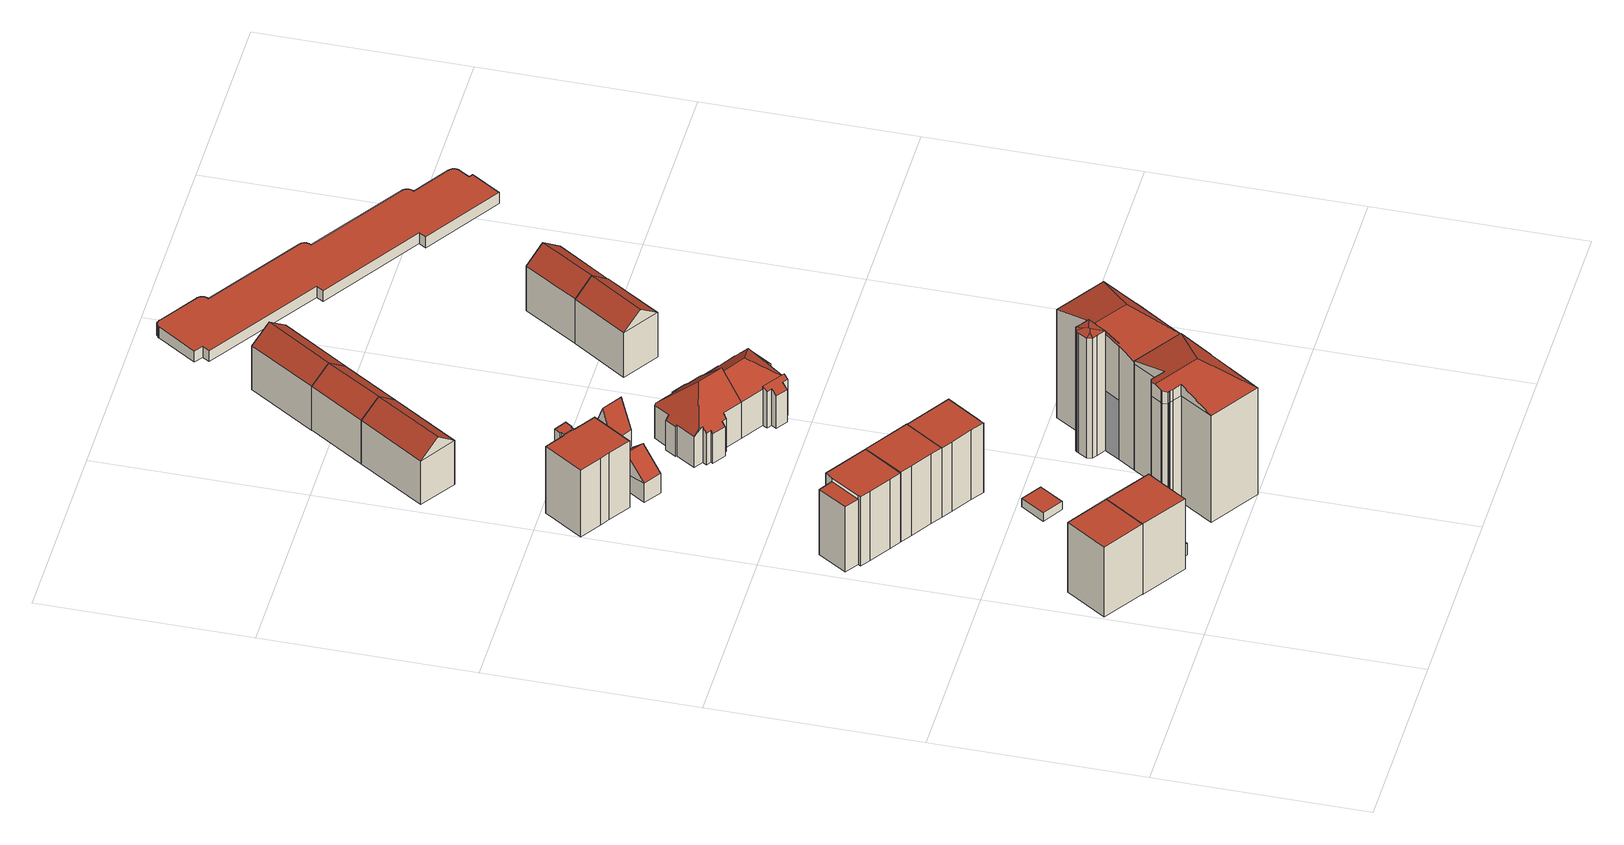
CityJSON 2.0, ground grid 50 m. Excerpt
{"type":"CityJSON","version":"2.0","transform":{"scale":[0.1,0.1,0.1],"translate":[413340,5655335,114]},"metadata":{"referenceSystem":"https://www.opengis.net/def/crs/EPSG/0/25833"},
"CityObjects":{
"building1":{"type":"Building","attributes":{"Dachtyp_tdc":"tdcPolyFlatRoof","Gemeindeschluessel":14612000,"Dachneigung":0,"QualitaetDacherkennung":50,"Geometrietyp2DReferenz":"3000","measuredHeight":19.7,"function":"31001_9998","roofType":"1000"},"geometry":[{"type":"Solid","lod":"2","boundaries":[[[[0,1,2,3]],[[1,4,5,2]],[[4,6,7,5]],[[6,0,3,7]],[[6,4,1,0]],[[3,2,5,7]]]],"semantics":{"surfaces":[{"type":"WallSurface"},{"type":"RoofSurface"},{"type":"GroundSurface"}],"values":[[0,0,0,0,1,2]]}}]},
"building2":{"type":"Building","attributes":{"Dachtyp_tdc":"tdcPolyFlatRoof","Gemeindeschluessel":14612000,"Dachneigung":0,"QualitaetDacherkennung":50,"Geometrietyp2DReferenz":"3000","measuredHeight":19.73,"function":"31001_9998","roofType":"1000"},"geometry":[{"type":"Solid","lod":"2","boundaries":[[[[8,9,10,11]],[[9,1,12,10]],[[1,0,13,12]],[[0,14,15,13]],[[14,16,17,15]],[[16,8,11,17]],[[16,14,0,1,9,8]],[[11,10,12,13,15,17]]]],"semantics":{"surfaces":[{"type":"WallSurface"},{"type":"RoofSurface"},{"type":"GroundSurface"}],"values":[[0,0,0,0,0,0,1,2]]}}]},
"building3":{"type":"Building","attributes":{"Dachtyp_tdc":"tdcPolyFlatRoof","Gemeindeschluessel":14612000,"Dachneigung":0,"QualitaetDacherkennung":63,"Geometrietyp2DReferenz":"3000","measuredHeight":3.36,"function":"31001_9998","roofType":"1000"},"geometry":[{"type":"Solid","lod":"2","boundaries":[[[[18,19,17,20]],[[19,21,22,17]],[[21,23,24,22]],[[23,18,20,24]],[[23,21,19,18]],[[20,17,22,24]]]],"semantics":{"surfaces":[{"type":"WallSurface"},{"type":"RoofSurface"},{"type":"GroundSurface"}],"values":[[0,0,0,0,1,2]]}}]},
"building4":{"type":"Building","attributes":{"Gemeindeschluessel":14612000,"Geometrietyp2DReferenz":"3000","function":"31001_9998","roofType":"9999"},"children":["building4-1","building4-2"]},
"building4-1":{"type":"BuildingPart","attributes":{"Dachtyp_tdc":"tdcPolyFlatRoof","Dachneigung":0,"QualitaetDacherkennung":47,"Geometrietyp2DReferenz":"3000","measuredHeight":18.42,"roofType":"1000"},"parents":["building4"],"geometry":[{"type":"MultiSurface","lod":"2","boundaries":[[[25,26,27,28]],[[26,29,30,27]],[[29,31,32,30]],[[31,29,26,25]],[[28,27,30,32]]],"semantics":{"surfaces":[{"type":"WallSurface"},{"type":"RoofSurface"},{"type":"GroundSurface"}],"values":[0,0,0,1,2]}}]},
"building4-2":{"type":"BuildingPart","attributes":{"Dachtyp_tdc":"tdcPolyFlatRoof","Dachneigung":0,"QualitaetDacherkennung":49,"Geometrietyp2DReferenz":"3000","measuredHeight":19.54,"roofType":"1000"},"parents":["building4"],"geometry":[{"type":"MultiSurface","lod":"2","boundaries":[[[33,34,35,36]],[[34,37,38,35]],[[37,39,40,38]],[[39,41,42,40]],[[41,43,28,42]],[[43,25,28]],[[44,45,46,32,31]],[[45,33,36,46]],[[45,44,43,41,39,37,34,33]],[[36,35,38,40,42,28,32,46]]],"semantics":{"surfaces":[{"type":"WallSurface"},{"type":"RoofSurface"},{"type":"GroundSurface"}],"values":[0,0,0,0,0,0,0,0,1,2]}}]},
"building5":{"type":"Building","attributes":{"Dachtyp_tdc":"tdcPolyFlatRoof","Gemeindeschluessel":14612000,"Dachneigung":0,"QualitaetDacherkennung":51,"Geometrietyp2DReferenz":"3000","measuredHeight":19.55,"function":"31001_9998","roofType":"1000"},"geometry":[{"type":"Solid","lod":"2","boundaries":[[[[47,48,49,50]],[[48,51,52,49]],[[51,53,35,52]],[[53,54,36,35]],[[54,55,56,36]],[[55,47,50,56]],[[55,54,53,51,48,47]],[[50,49,52,35,36,56]]]],"semantics":{"surfaces":[{"type":"WallSurface"},{"type":"RoofSurface"},{"type":"GroundSurface"}],"values":[[0,0,0,0,0,0,1,2]]}}]},
"building6":{"type":"Building","attributes":{"Dachtyp_tdc":"tdcPolyFlatRoof","Gemeindeschluessel":14612000,"Dachneigung":0,"QualitaetDacherkennung":82,"Geometrietyp2DReferenz":"3000","measuredHeight":2.37,"function":"31001_9998","roofType":"1000"},"geometry":[{"type":"Solid","lod":"2","boundaries":[[[[57,58,59,60]],[[58,61,62,59]],[[61,63,64,62]],[[63,57,60,64]],[[63,61,58,57]],[[60,59,62,64]]]],"semantics":{"surfaces":[{"type":"WallSurface"},{"type":"RoofSurface"},{"type":"GroundSurface"}],"values":[[0,0,0,0,1,2]]}}]},
"building7":{"type":"Building","attributes":{"Gemeindeschluessel":14612000,"Geometrietyp2DReferenz":"3000","function":"31001_9998","roofType":"9999"},"children":["building7-1","building7-2"]},
"building7-1":{"type":"BuildingPart","attributes":{"Dachtyp_tdc":"tdcPolyFlatRoof","Dachneigung":0,"QualitaetDacherkennung":71,"Geometrietyp2DReferenz":"3000","measuredHeight":18.8,"roofType":"1000"},"parents":["building7"],"geometry":[{"type":"MultiSurface","lod":"2","boundaries":[[[65,66,67,68]],[[69,70,71,72]],[[70,73,74,71]],[[73,75,76,74]],[[75,77,78,76]],[[77,79,80,78]],[[79,65,68,80]],[[79,77,75,73,70,69,66,65]],[[68,67,72,71,74,76,78,80]]],"semantics":{"surfaces":[{"type":"WallSurface"},{"type":"RoofSurface"},{"type":"GroundSurface"}],"values":[0,0,0,0,0,0,0,1,2]}}]},
"building7-2":{"type":"BuildingPart","attributes":{"Dachtyp_tdc":"tdcPolyFlatRoof","Dachneigung":0,"QualitaetDacherkennung":33,"Geometrietyp2DReferenz":"3000","measuredHeight":19.23,"roofType":"1000"},"parents":["building7"],"geometry":[{"type":"MultiSurface","lod":"2","boundaries":[[[81,82,83,84]],[[82,85,86,83]],[[85,87,69,72,86]],[[88,89,90,67,66]],[[89,91,92,90]],[[91,93,94,92]],[[93,81,84,94]],[[93,91,89,88,87,85,82,81]],[[84,83,86,72,67,90,92,94]]],"semantics":{"surfaces":[{"type":"WallSurface"},{"type":"RoofSurface"},{"type":"GroundSurface"}],"values":[0,0,0,0,0,0,0,1,2]}}]},
"building8":{"type":"Building","attributes":{"Dachtyp_tdc":"tdcPolyFlatRoof","Gemeindeschluessel":14612000,"Dachneigung":0,"QualitaetDacherkennung":50,"Geometrietyp2DReferenz":"3000","measuredHeight":19.68,"function":"31001_9998","roofType":"1000"},"geometry":[{"type":"Solid","lod":"2","boundaries":[[[[95,96,97,98]],[[96,99,100,97]],[[99,101,102,100]],[[101,103,104,102]],[[103,105,106,104]],[[105,107,108,106]],[[107,109,110,108]],[[109,111,112,110]],[[111,95,98,112]],[[111,109,107,105,103,101,99,96,95]],[[98,97,100,102,104,106,108,110,112]]]],"semantics":{"surfaces":[{"type":"WallSurface"},{"type":"RoofSurface"},{"type":"GroundSurface"}],"values":[[0,0,0,0,0,0,0,0,0,1,2]]}}]},
"building9":{"type":"Building","attributes":{"Dachtyp_tdc":"tdcFreeFormRoof","Gemeindeschluessel":14612000,"Dachneigung":18.25,"QualitaetDacherkennung":14,"Geometrietyp2DReferenz":"3000","measuredHeight":34.22,"function":"31001_9998","roofType":"5000"},"geometry":[{"type":"Solid","lod":"2","boundaries":[[[[113,114,115,116]],[[114,117,118,115]],[[117,119,120,118]],[[119,121,122,120]],[[121,123,124,122]],[[123,125,126,124]],[[125,127,128,126]],[[127,129,130,128]],[[129,131,132,130]],[[131,133,134,132]],[[133,135,136,134]],[[135,137,138,136]],[[137,139,140,138]],[[139,141,142,140]],[[141,143,144,142]],[[143,145,146,144]],[[145,147,148,146]],[[147,149,150,148]],[[149,151,152,150]],[[151,113,116,152]],[[153,154,155,156,157,149,158]],[[157,156,159,160,161,162,163,164,165]],[[166,167,168,169,151,149,157,165,170,171,172,173]],[[119,166,173,121]],[[121,173,172,123]],[[123,172,171,125]],[[125,171,170,127]],[[127,170,165,164,129]],[[151,169,113]],[[113,169,168,114]],[[114,168,167,117]],[[117,167,166,119]],[[129,164,163,131]],[[131,163,162,133]],[[133,162,161,135]],[[135,161,160,137]],[[139,159,156,155,141]],[[137,160,159,139]],[[147,158,149]],[[145,153,158,147]],[[141,155,154,143]],[[143,154,153,145]],[[116,115,118,120,122,124,126,128,130,132,134,136,138,140,142,144,146,148,150,152]]]],"semantics":{"surfaces":[{"type":"WallSurface"},{"type":"RoofSurface"},{"type":"GroundSurface"}],"values":[[0,0,0,0,0,0,0,0,0,0,0,0,0,0,0,0,0,0,0,0,1,1,1,0,0,0,0,0,0,0,0,0,0,0,0,0,0,0,0,0,0,0,2]]}}]},
"building10":{"type":"Building","attributes":{"Dachtyp_tdc":"tdcGableRoof","Gemeindeschluessel":14612000,"Dachneigung":42.89,"QualitaetDacherkennung":2,"Geometrietyp2DReferenz":"3000","measuredHeight":10.38,"function":"31001_2463","roofType":"3100"},"geometry":[{"type":"Solid","lod":"2","boundaries":[[[[174,175,176,177]],[[175,178,179,176]],[[178,180,181,179]],[[180,174,177,181]],[[178,175,182]],[[174,180,183]],[[175,174,183,182]],[[180,178,182,183]],[[177,176,179,181]]]],"semantics":{"surfaces":[{"type":"WallSurface"},{"type":"RoofSurface"},{"type":"GroundSurface"}],"values":[[0,0,0,0,0,0,1,1,2]]}}]},
"building11":{"type":"Building","attributes":{"Dachtyp_tdc":"tdcGableRoof","Gemeindeschluessel":14612000,"Dachneigung":37.07,"QualitaetDacherkennung":84,"Geometrietyp2DReferenz":"3000","measuredHeight":16.13,"function":"31001_9998","roofType":"3100"},"geometry":[{"type":"Solid","lod":"2","boundaries":[[[[184,185,186,187]],[[185,188,189,186]],[[188,190,191,189]],[[190,184,187,191]],[[188,185,192]],[[184,190,193]],[[185,184,193,192]],[[190,188,192,193]],[[187,186,189,191]]]],"semantics":{"surfaces":[{"type":"WallSurface"},{"type":"RoofSurface"},{"type":"GroundSurface"}],"values":[[0,0,0,0,0,0,1,1,2]]}}]},
"building12":{"type":"Building","attributes":{"Dachtyp_tdc":"tdcHipAndGableRoof","Gemeindeschluessel":14612000,"Dachneigung":10.07,"QualitaetDacherkennung":12,"Geometrietyp2DReferenz":"3000","measuredHeight":4.47,"function":"31001_2463","roofType":"5000"},"geometry":[{"type":"Solid","lod":"2","boundaries":[[[[194,195,196,197]],[[195,198,199,196]],[[198,200,201,199]],[[200,202,203,201]],[[202,204,205,203]],[[204,206,207,205]],[[206,194,197,207]],[[202,200,198,195,208]],[[195,194,206,208]],[[206,204,202,208]],[[197,196,199,201,203,205,207]]]],"semantics":{"surfaces":[{"type":"WallSurface"},{"type":"RoofSurface"},{"type":"GroundSurface"}],"values":[[0,0,0,0,0,0,0,1,1,1,2]]}}]},
"building13":{"type":"Building","attributes":{"Dachtyp_tdc":"tdcGableRoof","Gemeindeschluessel":14612000,"Dachneigung":65.85,"QualitaetDacherkennung":8,"Geometrietyp2DReferenz":"3000","measuredHeight":12.04,"function":"31001_9998","roofType":"3100"},"geometry":[{"type":"Solid","lod":"2","boundaries":[[[[209,210,201,211]],[[210,212,199,201]],[[212,213,214,199]],[[213,209,211,214]],[[212,210,215]],[[209,213,216]],[[210,209,216,215]],[[213,212,215,216]],[[211,201,199,214]]]],"semantics":{"surfaces":[{"type":"WallSurface"},{"type":"RoofSurface"},{"type":"GroundSurface"}],"values":[[0,0,0,0,0,0,1,1,2]]}}]},
"building14":{"type":"Building","attributes":{"Gemeindeschluessel":14612000,"Geometrietyp2DReferenz":"3000","function":"31001_9998","roofType":"9999"},"children":["building14-1","building14-2"]},
"building14-1":{"type":"BuildingPart","attributes":{"Dachtyp_tdc":"tdcHipAndGableRoof","Dachneigung":15.31,"QualitaetDacherkennung":15,"Geometrietyp2DReferenz":"3000","measuredHeight":33.99,"roofType":"5000"},"parents":["building14"],"geometry":[{"type":"MultiSurface","lod":"2","boundaries":[[[217,218,219,220]],[[218,221,222,219]],[[221,223,224,222]],[[223,225,226,224]],[[225,227,228,226]],[[227,229,140,228]],[[229,230,138,140]],[[230,231,232,138]],[[229,227,225,223,221,233]],[[221,218,217,234,235,233]],[[235,236,237,231,230,229,233]],[[238,239,220,219,222,224,226,228,140,138,232]]],"semantics":{"surfaces":[{"type":"WallSurface"},{"type":"RoofSurface"},{"type":"GroundSurface"}],"values":[0,0,0,0,0,0,0,0,1,1,1,2]}}]},
"building14-2":{"type":"BuildingPart","attributes":{"Dachtyp_tdc":"tdcFreeFormRoof","Dachneigung":13.2,"QualitaetDacherkennung":18,"Geometrietyp2DReferenz":"3000","measuredHeight":34.37,"roofType":"5000"},"parents":["building14"],"geometry":[{"type":"MultiSurface","lod":"2","boundaries":[[[240,241,242,238,237]],[[241,243,244,242]],[[243,245,246,244]],[[245,247,248,246]],[[247,249,250,248]],[[249,251,252,250]],[[251,253,254,252]],[[253,255,256,254]],[[255,257,258,256]],[[257,259,260,258]],[[259,261,217,220,260]],[[262,231,232,231]],[[261,259,257,255,253,263,264]],[[253,251,263]],[[251,249,247,245,265,266,264,263]],[[245,243,265]],[[243,241,240,262,240,266,265]],[[238,242,244,246,248,250,252,254,256,258,260,220,239,238,232]],[[240,236,267,234,261,264,266]]],"semantics":{"surfaces":[{"type":"WallSurface"},{"type":"RoofSurface"},{"type":"GroundSurface"}],"values":[0,0,0,0,0,0,0,0,0,0,0,0,1,1,1,1,1,2,1]}}]},
"building15":{"type":"Building","attributes":{"Dachtyp_tdc":"tdcFreeFormRoof","Gemeindeschluessel":14612000,"Dachneigung":43.32,"QualitaetDacherkennung":56,"Geometrietyp2DReferenz":"3000","measuredHeight":16.1,"function":"31001_9998","roofType":"5000"},"geometry":[{"type":"Solid","lod":"2","boundaries":[[[[268,269,270,271]],[[269,272,273,270]],[[272,274,275,273]],[[274,276,277,275]],[[276,278,279,277]],[[278,280,281,279]],[[280,282,283,281]],[[282,284,285,283]],[[284,286,287,285]],[[286,288,289,287]],[[288,290,291,289]],[[290,292,293,291]],[[292,294,295,293]],[[294,296,297,295]],[[296,298,299,297]],[[298,300,301,299]],[[300,302,303,301]],[[302,304,305,303]],[[304,306,307,305]],[[308,309,296,294,292,290,288,286,310]],[[280,278,276,274,272,269,268,311,308,310,284,282]],[[304,302,300,298,309,308,311,306]],[[298,296,309]],[[268,306,311]],[[286,284,310]],[[307,271,270,273,275,277,279,281,283,285,287,289,291,293,295,297,299,301,303,305]],[[306,268,271,307]]]],"semantics":{"surfaces":[{"type":"WallSurface"},{"type":"RoofSurface"},{"type":"GroundSurface"}],"values":[[0,0,0,0,0,0,0,0,0,0,0,0,0,0,0,0,0,0,0,1,1,1,0,0,0,2,0]]}}]},
"building16":{"type":"Building","attributes":{"Dachtyp_tdc":"tdcGableRoof","Gemeindeschluessel":14612000,"Dachneigung":36.69,"QualitaetDacherkennung":85,"Geometrietyp2DReferenz":"3000","measuredHeight":16.16,"function":"31001_9998","roofType":"3100"},"geometry":[{"type":"Solid","lod":"2","boundaries":[[[[312,313,314,186]],[[313,315,316,314]],[[315,188,189,316]],[[188,312,186,189]],[[315,313,317]],[[312,188,318]],[[313,312,318,317]],[[188,315,317,318]],[[186,314,316,189]]]],"semantics":{"surfaces":[{"type":"WallSurface"},{"type":"RoofSurface"},{"type":"GroundSurface"}],"values":[[0,0,0,0,0,0,1,1,2]]}}]},
"building17":{"type":"Building","attributes":{"Gemeindeschluessel":14612000,"Geometrietyp2DReferenz":"3000","function":"31001_9998","roofType":"9999"},"children":["building17-1","building17-2","building17-3","building17-4"]},
"building17-1":{"type":"BuildingPart","attributes":{"Dachtyp_tdc":"tdcPolyFlatRoof","Dachneigung":44.32,"QualitaetDacherkennung":42,"Geometrietyp2DReferenz":"3000","measuredHeight":11.06,"roofType":"2100"},"parents":["building17"],"geometry":[{"type":"MultiSurface","lod":"2","boundaries":[[[319,320,321,307]],[[320,322,323,321]],[[322,324,325,323]],[[324,326,327,325]],[[326,328,329,327]],[[328,330,331,332,329]],[[333,319,307,334,335]],[[333,330,328,326,324,322,320,319]],[[307,321,323,325,327,329,332,334]]],"semantics":{"surfaces":[{"type":"WallSurface"},{"type":"RoofSurface"},{"type":"GroundSurface"}],"values":[0,0,0,0,0,0,0,1,2]}}]},
"building17-2":{"type":"BuildingPart","attributes":{"Dachtyp_tdc":"tdcPolyFlatRoof","Dachneigung":41.46,"QualitaetDacherkennung":45,"Geometrietyp2DReferenz":"3000","measuredHeight":10.78,"roofType":"2100"},"parents":["building17"],"geometry":[{"type":"MultiSurface","lod":"2","boundaries":[[[336,337,338,339,340]],[[341,342,343,344]],[[340,339,345,346,342,341]],[[337,336,344,343,347]],[[336,340,341,344]]],"semantics":{"surfaces":[{"type":"RoofSurface"},{"type":"GroundSurface"},{"type":"WallSurface"}],"values":[0,1,2,2,2]}}]},
"building17-3":{"type":"BuildingPart","attributes":{"Dachtyp_tdc":"tdcPolyFlatRoof","Dachneigung":34.36,"QualitaetDacherkennung":40,"Geometrietyp2DReferenz":"3000","measuredHeight":11.01,"roofType":"2100"},"parents":["building17"],"geometry":[{"type":"MultiSurface","lod":"2","boundaries":[[[348,349,350,351]],[[349,352,353,350]],[[352,354,355,356,353]],[[357,358,359,360,361]],[[358,362,363,359]],[[362,364,365,363]],[[364,348,351,365]],[[364,362,358,357,354,352,349,348]],[[351,350,353,356,360,359,363,365]]],"semantics":{"surfaces":[{"type":"WallSurface"},{"type":"RoofSurface"},{"type":"GroundSurface"}],"values":[0,0,0,0,0,0,0,1,2]}}]},
"building17-4":{"type":"BuildingPart","attributes":{"Dachtyp_tdc":"tdcHipAndGableRoof","Dachneigung":43.14,"QualitaetDacherkennung":42,"Geometrietyp2DReferenz":"3000","measuredHeight":15.54,"roofType":"5000"},"parents":["building17"],"geometry":[{"type":"MultiSurface","lod":"2","boundaries":[[[331,347,343,332]],[[346,361,360,342]],[[355,268,271,356]],[[268,335,334,271]],[[361,345,338,366,367]],[[366,368,369,370,367]],[[268,355,361,367,370]],[[268,370,369,333,335]],[[331,330,368,366,337,347]],[[346,345,361]],[[332,343,342,360,356,271,334]]],"semantics":{"surfaces":[{"type":"WallSurface"},{"type":"RoofSurface"},{"type":"GroundSurface"}],"values":[0,0,0,0,1,1,1,0,0,0,2]}}]},
"building18":{"type":"Building","attributes":{"Dachtyp_tdc":"tdcGableRoof","Gemeindeschluessel":14612000,"Dachneigung":36.76,"QualitaetDacherkennung":84,"Geometrietyp2DReferenz":"3000","measuredHeight":16.23,"function":"31001_9998","roofType":"3100"},"geometry":[{"type":"Solid","lod":"2","boundaries":[[[[313,371,372,373]],[[371,374,375,372]],[[374,376,377,375]],[[376,313,373,377]],[[374,371,378]],[[313,376,317]],[[371,313,317,378]],[[376,374,378,317]],[[373,372,375,377]]]],"semantics":{"surfaces":[{"type":"WallSurface"},{"type":"RoofSurface"},{"type":"GroundSurface"}],"values":[[0,0,0,0,0,0,1,1,2]]}}]},
"building19":{"type":"Building","attributes":{"Dachtyp_tdc":"tdcGableRoof","Gemeindeschluessel":14612000,"Dachneigung":37.39,"QualitaetDacherkennung":82,"Geometrietyp2DReferenz":"3000","measuredHeight":16.4,"function":"31001_9998","roofType":"3100"},"geometry":[{"type":"Solid","lod":"2","boundaries":[[[[379,380,381,382]],[[380,383,384,381]],[[383,385,386,384]],[[385,379,382,386]],[[383,380,387]],[[379,385,388]],[[380,379,388,387]],[[385,383,387,388]],[[382,381,384,386]]]],"semantics":{"surfaces":[{"type":"WallSurface"},{"type":"RoofSurface"},{"type":"GroundSurface"}],"values":[[0,0,0,0,0,0,1,1,2]]}}]},
"building20":{"type":"Building","attributes":{"Dachtyp_tdc":"tdcGableRoof","Gemeindeschluessel":14612000,"Dachneigung":37.26,"QualitaetDacherkennung":86,"Geometrietyp2DReferenz":"3000","measuredHeight":16.41,"function":"31001_9998","roofType":"3100"},"geometry":[{"type":"Solid","lod":"2","boundaries":[[[[389,390,391,392]],[[390,393,384,391]],[[393,394,381,384]],[[390,389,395]],[[394,393,396]],[[389,394,396,395]],[[393,390,395,396]],[[381,392,391,384]],[[394,389,392,381]]]],"semantics":{"surfaces":[{"type":"WallSurface"},{"type":"RoofSurface"},{"type":"GroundSurface"}],"values":[[0,0,0,0,0,1,1,2,0]]}}]},
"building21":{"type":"Building","attributes":{"Dachtyp_tdc":"tdcPolyFlatRoof","Gemeindeschluessel":14612000,"Dachneigung":0,"QualitaetDacherkennung":16,"Geometrietyp2DReferenz":"3000","measuredHeight":3,"function":"31001_9998","roofType":"1000"},"geometry":[{"type":"Solid","lod":"2","boundaries":[[[[397,398,399,400]],[[398,401,402,399]],[[401,403,404,402]],[[403,405,406,404]],[[405,407,408,406]],[[407,409,410,408]],[[409,411,412,410]],[[411,413,414,412]],[[413,415,416,414]],[[415,417,418,416]],[[417,419,420,418]],[[419,421,422,420]],[[421,423,424,422]],[[423,425,426,424]],[[425,427,428,426]],[[427,429,430,428]],[[429,431,432,430]],[[431,433,434,432]],[[433,435,436,434]],[[435,437,438,436]],[[437,439,440,438]],[[439,441,442,440]],[[441,443,444,442]],[[443,445,446,444]],[[445,447,448,446]],[[447,449,450,448]],[[449,451,452,450]],[[451,453,454,452]],[[453,455,456,454]],[[455,457,458,456]],[[457,459,460,458]],[[459,461,462,460]],[[461,463,464,462]],[[463,465,466,464]],[[465,467,468,466]],[[467,469,470,468]],[[469,471,472,470]],[[471,473,474,472]],[[473,475,476,474]],[[475,477,478,476]],[[477,479,480,478]],[[479,481,482,480]],[[481,483,484,482]],[[483,485,486,484]],[[485,487,488,486]],[[487,489,490,488]],[[489,491,492,490]],[[491,493,494,492]],[[493,495,496,494]],[[495,497,498,496]],[[497,499,500,498]],[[499,501,502,500]],[[501,503,504,502]],[[503,505,506,504]],[[505,507,508,506]],[[507,509,510,508]],[[509,511,512,510]],[[511,513,514,512]],[[513,515,516,514]],[[515,517,518,516]],[[517,519,520,518]],[[519,521,522,520]],[[521,523,524,522]],[[523,525,526,524]],[[525,527,528,526]],[[527,529,530,528]],[[529,531,532,530]],[[531,533,534,532]],[[533,535,536,534]],[[535,537,538,536]],[[537,539,540,538]],[[539,541,542,540]],[[541,543,544,542]],[[543,545,546,544]],[[545,547,548,546]],[[547,549,550,548]],[[549,551,552,550]],[[551,553,554,552]],[[553,555,556,554]],[[555,557,558,556]],[[557,559,560,558]],[[559,561,562,560]],[[561,563,564,562]],[[563,565,566,564]],[[565,567,568,566]],[[567,569,570,568]],[[569,571,572,570]],[[571,573,574,572]],[[573,575,576,574]],[[575,577,578,576]],[[577,579,580,578]],[[579,581,582,580]],[[581,583,584,582]],[[583,585,586,584]],[[587,588,589,590]],[[588,591,592,589]],[[591,593,594,592]],[[593,595,596,594]],[[595,597,598,596]],[[597,599,600,598]],[[599,601,602,600]],[[601,603,604,602]],[[603,605,606,604]],[[605,607,608,606]],[[607,609,610,608]],[[609,611,612,610]],[[611,397,400,612]],[[613,614,615,616]],[[614,617,618,615]],[[617,619,620,618]],[[619,621,622,620]],[[621,623,624,622]],[[623,625,626,624]],[[625,627,628,626]],[[627,629,630,628]],[[585,613,616,586]],[[629,631,632,630]],[[631,633,634,632]],[[633,635,636,634]],[[635,637,638,636]],[[637,639,640,638]],[[639,641,642,640]],[[641,643,644,642]],[[643,645,646,644]],[[645,647,648,646]],[[647,649,650,648]],[[649,651,652,650]],[[651,653,654,652]],[[653,655,656,654]],[[655,587,590,656]],[[655,653,651,649,647,645,643,641,639,637,635,633,631,629,627,625,623,621,619,617,614,613,585,583,581,579,577,575,573,571,569,567,565,563,561,559,557,555,553,551,549,547,545,543,541,539,537,535,533,531,529,527,525,523,521,519,517,515,513,511,509,507,505,503,501,499,497,495,493,491,489,487,485,483,481,479,477,475,473,471,469,467,465,463,461,459,457,455,453,451,449,447,445,443,441,439,437,435,433,431,429,427,425,423,421,419,417,415,413,411,409,407,405,403,401,398,397,611,609,607,605,603,601,599,597,595,593,591,588,587]],[[590,589,592,594,596,598,600,602,604,606,608,610,612,400,399,402,404,406,408,410,412,414,416,418,420,422,424,426,428,430,432,434,436,438,440,442,444,446,448,450,452,454,456,458,460,462,464,466,468,470,472,474,476,478,480,482,484,486,488,490,492,494,496,498,500,502,504,506,508,510,512,514,516,518,520,522,524,526,528,530,532,534,536,538,540,542,544,546,548,550,552,554,556,558,560,562,564,566,568,570,572,574,576,578,580,582,584,586,616,615,618,620,622,624,626,628,630,632,634,636,638,640,642,644,646,648,650,652,654,656]]]],"semantics":{"surfaces":[{"type":"WallSurface"},{"type":"RoofSurface"},{"type":"GroundSurface"}],"values":[[0,0,0,0,0,0,0,0,0,0,0,0,0,0,0,0,0,0,0,0,0,0,0,0,0,0,0,0,0,0,0,0,0,0,0,0,0,0,0,0,0,0,0,0,0,0,0,0,0,0,0,0,0,0,0,0,0,0,0,0,0,0,0,0,0,0,0,0,0,0,0,0,0,0,0,0,0,0,0,0,0,0,0,0,0,0,0,0,0,0,0,0,0,0,0,0,0,0,0,0,0,0,0,0,0,0,0,0,0,0,0,0,0,0,0,0,0,0,0,0,0,0,0,0,0,0,0,0,0,0,1,2]]}}]}
},
"vertices":[
[163,259,205],[99,162,205],[99,162,8],[163,259,8],[3,225,205],[3,225,8],[66,322,205],[66,322,8],
[222,120,205],[205,93,205],[205,93,7],[222,120,7],[99,162,7],[163,259,7],[268,190,205],[268,190,7],[259,176,205],[259,176,7],
[222,119,40],[259,176,40],[222,119,7],[289,157,40],[289,157,7],[252,100,40],[252,100,7],
[52,787,190],[20,808,190],[20,808,6],[52,787,6],[65,877,190],[65,877,6],[97,857,190],[97,857,6],
[209,809,201],[148,716,201],[148,716,6],[209,809,6],[122,733,201],[122,733,6],[72,765,201],[72,765,6],[48,781,201],[48,781,6],[52,787,201],[97,857,201],[109,874,201],[109,874,6],
[251,649,202],[225,666,202],[225,666,6],[251,649,6],[175,698,202],[175,698,6],[148,716,202],[209,809,202],[312,742,202],[312,742,6],
[291,432,28],[329,489,28],[329,489,5],[291,432,5],[377,458,28],[377,458,5],[340,401,28],[340,401,5],
[62,1489,193],[107,1460,193],[107,1460,5],[62,1489,5],[131,1444,193],[184,1409,193],[184,1409,5],[131,1444,5],[123,1316,193],[123,1316,5],[73,1349,193],[73,1349,5],[51,1363,193],[51,1363,5],[1,1396,193],[1,1396,5],
[148,1465,197],[137,1449,197],[137,1449,5],[148,1465,5],[135,1450,197],[135,1450,5],[131,1444,197],[107,1460,197],[111,1466,197],[111,1466,5],[108,1468,197],[108,1468,5],[119,1483,197],[119,1483,5],
[276,633,201],[251,649,201],[251,649,5],[276,633,5],[312,742,201],[312,742,5],[417,674,201],[417,674,5],[380,618,201],[380,618,5],[367,598,201],[367,598,5],[358,584,201],[358,584,5],[356,581,201],[356,581,5],[326,601,201],[326,601,5],
[425,156,306],[405,169,306],[405,169,6],[425,156,6],[398,173,306],[398,173,6],[396,175,306],[396,175,6],[392,177,306],[392,177,6],[390,190,306],[390,190,6],[392,192,306],[392,192,6],[393,193,306],[393,193,6],[409,219,306],[409,219,6],[422,222,306],[422,222,6],[434,214,306],[434,214,6],[454,200,306],[454,200,6],[506,280,306],[506,280,6],[622,205,306],[622,205,6],[572,127,306],[572,127,6],[569,122,306],[569,122,6],[563,113,306],[563,113,6],[517,43,306],[517,43,6],[490,0,306],[490,0,6],[373,76,306],[373,76,6],[563,113,310],[569,122,311],[572,127,311],[622,204,314],[508,139,348],[517,43,308],[622,205,314],[506,280,314],[454,200,342],[434,214,342],[422,222,342],[409,219,344],[402,208,348],[396,175,338],[398,173,338],[405,169,338],[425,156,338],[393,193,342],[392,192,342],[390,190,341],[392,177,338],
[187,1262,60],[146,1289,60],[146,1289,6],[187,1262,6],[217,1396,43],[217,1396,6],[259,1369,43],[259,1369,6],[177,1337,110],[219,1309,110],
[24,1759,128],[128,1918,128],[128,1918,6],[24,1759,6],[212,1862,130],[212,1862,6],[108,1704,130],[108,1704,6],[171,1889,168],[67,1730,168],
[294,1509,32],[334,1481,32],[334,1481,8],[294,1509,8],[304,1433,31],[304,1433,8],[273,1391,33],[273,1391,8],[259,1369,32],[259,1369,8],[217,1396,32],[217,1396,8],[281,1491,53],[281,1491,8],[310,1471,53],
[322,1361,55],[273,1391,54],[322,1361,8],[304,1433,82],[350,1403,83],[350,1403,8],[293,1418,128],[340,1388,128],
[585,402,340],[640,486,312],[640,486,6],[585,402,6],[756,410,312],[756,410,6],[705,331,312],[705,331,6],[697,318,312],[697,318,6],[649,246,312],[649,246,6],[622,205,312],[506,280,312],[533,321,325],[533,321,6],[652,333,346],[577,389,344],[574,384,346],[570,379,344],[556,357,337],[556,357,6],[574,384,6],
[556,357,344],[536,370,344],[536,370,6],[524,378,344],[524,378,6],[522,391,344],[522,391,6],[534,411,344],[534,411,6],[537,415,344],[537,415,6],[540,420,344],[540,420,6],[553,423,344],[553,423,6],[556,421,344],[556,421,6],[561,418,344],[561,418,6],[565,415,344],[565,415,6],[585,402,344],[533,321,334],[550,406,348],[552,395,350],[538,388,348],[549,390,350],[574,384,344],
[406,1135,109],[361,1164,110],[361,1164,8],[406,1135,8],[355,1156,100],[355,1156,8],[344,1163,100],[344,1163,8],[339,1155,91],[339,1155,8],[309,1175,91],[309,1175,8],[312,1180,97],[312,1180,8],[301,1187,97],[301,1187,8],[307,1197,108],[307,1197,8],[285,1211,94],[285,1211,8],[315,1257,95],[315,1257,8],[312,1259,91],[312,1259,8],[329,1286,91],[329,1286,8],[337,1281,101],[337,1281,8],[362,1318,101],[362,1318,8],[418,1282,105],[418,1282,8],[425,1294,92],[425,1294,8],[456,1274,92],[456,1274,8],[449,1263,105],[449,1263,8],[477,1244,105],[477,1244,8],[381,1226,169],[365,1316,105],[296,1204,108],[440,1187,169],
[128,1918,129],[214,2050,129],[214,2050,6],[298,1995,130],[298,1995,6],[257,2022,167],[171,1889,167],
[477,1244,103],[522,1215,103],[522,1215,8],[524,1217,99],[524,1217,8],[568,1189,99],[568,1189,8],[566,1187,102],[566,1187,8],[567,1186,102],[567,1186,8],[558,1172,119],[558,1172,109],[558,1172,8],[468,1230,119],[468,1230,8],[468,1230,109],
[585,1154,105],[575,1161,116],[549,1121,116],[543,1112,116],[553,1105,105],[553,1105,8],[543,1112,8],[575,1161,8],[585,1154,8],[543,1112,115],[543,1112,109],[575,1161,109],
[457,1069,99],[465,1082,110],[465,1082,8],[457,1069,8],[453,1089,110],[453,1089,8],[460,1100,118],[460,1100,109],[460,1100,8],[513,1065,118],[506,1056,110],[506,1056,8],[513,1065,8],[513,1065,109],[493,1064,110],[493,1064,8],[484,1051,99],[484,1051,8],
[575,1161,121],[492,1148,163],[558,1172,121],[468,1230,120],[437,1183,163],
[318,2209,129],[318,2209,5],[214,2050,5],[402,2154,131],[402,2154,5],[298,1995,131],[298,1995,5],[361,2181,167],
[553,1434,128],[639,1564,128],[639,1564,3],[553,1434,3],[723,1510,129],[723,1510,3],[638,1379,128],[638,1379,3],[682,1537,167],[595,1406,167],
[724,1694,129],[808,1639,128],[808,1639,3],[724,1694,3],[723,1510,128],[639,1564,129],[765,1667,167],[681,1537,167],
[796,2214,33],[796,2212,33],[796,2212,3],[796,2214,3],[797,2211,33],[797,2211,3],[797,2210,33],[797,2210,3],[798,2209,33],[798,2209,3],[798,2208,33],[798,2208,3],[798,2207,33],[798,2207,3],[799,2205,33],[799,2205,3],[799,2204,33],[799,2204,3],[799,2203,33],[799,2203,3],[798,2202,33],[798,2202,3],[798,2200,33],[798,2200,3],[798,2199,33],[798,2199,3],[798,2198,33],[798,2198,3],[797,2197,33],[797,2197,3],[797,2196,33],[797,2196,3],[796,2195,33],[796,2195,3],[795,2193,33],[795,2193,3],[795,2192,33],[795,2192,3],[1022,2044,33],[1022,2044,3],[1023,2043,33],[1023,2043,3],[1024,2043,33],[1024,2043,3],[1025,2042,33],[1025,2042,3],[1026,2041,33],[1026,2041,3],[1026,2040,33],[1026,2040,3],[1027,2039,33],[1027,2039,3],[1027,2038,33],[1027,2038,3],[1028,2037,33],[1028,2037,3],[1028,2035,33],[1028,2035,3],[1029,2034,33],[1029,2034,3],[1029,2033,33],[1029,2033,3],[1029,2032,33],[1029,2032,3],[1029,2031,33],[1029,2031,3],[1029,2029,33],[1029,2029,3],[1029,2028,33],[1029,2028,3],[1029,2027,33],[1029,2027,3],[1028,2026,33],[1028,2026,3],[1028,2025,33],[1028,2025,3],[1028,2024,33],[1028,2024,3],[1027,2022,33],[1027,2022,3],[1026,2021,33],[1026,2021,3],[1026,2020,33],[1026,2020,3],[1025,2019,33],[1025,2019,3],[1112,1963,33],[1112,1963,3],[1113,1962,33],[1113,1962,3],[1114,1961,33],[1114,1961,3],[1115,1961,33],[1115,1961,3],[1115,1960,33],[1115,1960,3],[1116,1959,33],[1116,1959,3],[1117,1958,33],[1117,1958,3],[1118,1957,33],[1118,1957,3],[1118,1956,33],[1118,1956,3],[1119,1955,33],[1119,1955,3],[1119,1954,33],[1119,1954,3],[1119,1953,33],[1119,1953,3],[1120,1951,33],[1120,1951,3],[1120,1950,33],[1120,1950,3],[1120,1949,33],[1120,1949,3],[1120,1948,33],[1120,1948,3],[1120,1947,33],[1120,1947,3],[1120,1945,33],[1120,1945,3],[1119,1944,33],[1119,1944,3],[1119,1943,33],[1119,1943,3],[1119,1942,33],[1119,1942,3],[1118,1941,33],[1118,1941,3],[1118,1940,33],[1118,1940,3],[1117,1939,33],[1117,1939,3],[1101,1914,33],[1101,1914,3],[1110,1908,33],[1110,1908,3],[1064,1837,33],[1064,1837,3],[879,1957,33],[879,1957,3],[889,1974,33],[889,1974,3],[649,2130,33],[649,2130,3],[659,2147,33],[659,2147,3],[391,2322,33],[391,2322,3],[402,2339,33],[402,2339,3],[382,2353,33],[382,2353,3],[444,2447,33],[444,2447,3],[444,2448,33],[444,2448,3],[445,2449,33],[445,2449,3],[446,2450,33],[446,2450,3],[447,2451,33],[447,2451,3],[448,2451,33],[448,2451,3],[449,2452,33],[449,2452,3],[450,2453,33],[450,2453,3],[451,2453,33],[451,2453,3],[452,2454,33],[452,2454,3],[454,2454,33],[454,2454,3],[455,2454,33],[455,2454,3],[456,2455,33],[456,2455,3],[457,2455,33],[457,2455,3],[458,2455,33],[458,2455,3],[460,2455,33],[460,2455,3],[461,2454,33],[461,2454,3],[462,2454,33],[462,2454,3],[568,2374,33],[567,2373,33],[567,2373,3],[568,2374,3],[567,2371,33],[567,2371,3],[567,2370,33],[567,2370,3],[566,2369,33],[566,2369,3],[565,2368,33],[565,2368,3],[565,2367,33],[565,2367,3],[564,2366,33],[564,2366,3],[791,2218,33],[791,2218,3],[792,2217,33],[792,2217,3],[793,2216,33],[793,2216,3],[794,2216,33],[794,2216,3],[795,2215,33],[795,2215,3],[463,2454,33],[465,2453,33],[465,2453,3],[463,2454,3],[466,2453,33],[466,2453,3],[467,2452,33],[467,2452,3],[468,2452,33],[468,2452,3],[469,2451,33],[469,2451,3],[560,2391,33],[560,2391,3],[561,2391,33],[561,2391,3],[562,2390,33],[562,2390,3],[563,2389,33],[563,2389,3],[564,2388,33],[564,2388,3],[565,2387,33],[565,2387,3],[565,2386,33],[565,2386,3],[566,2385,33],[566,2385,3],[566,2384,33],[566,2384,3],[567,2383,33],[567,2383,3],[567,2381,33],[567,2381,3],[568,2380,33],[568,2380,3],[568,2379,33],[568,2379,3],[568,2378,33],[568,2378,3],[568,2376,33],[568,2376,3],[568,2375,33],[568,2375,3]
]}
